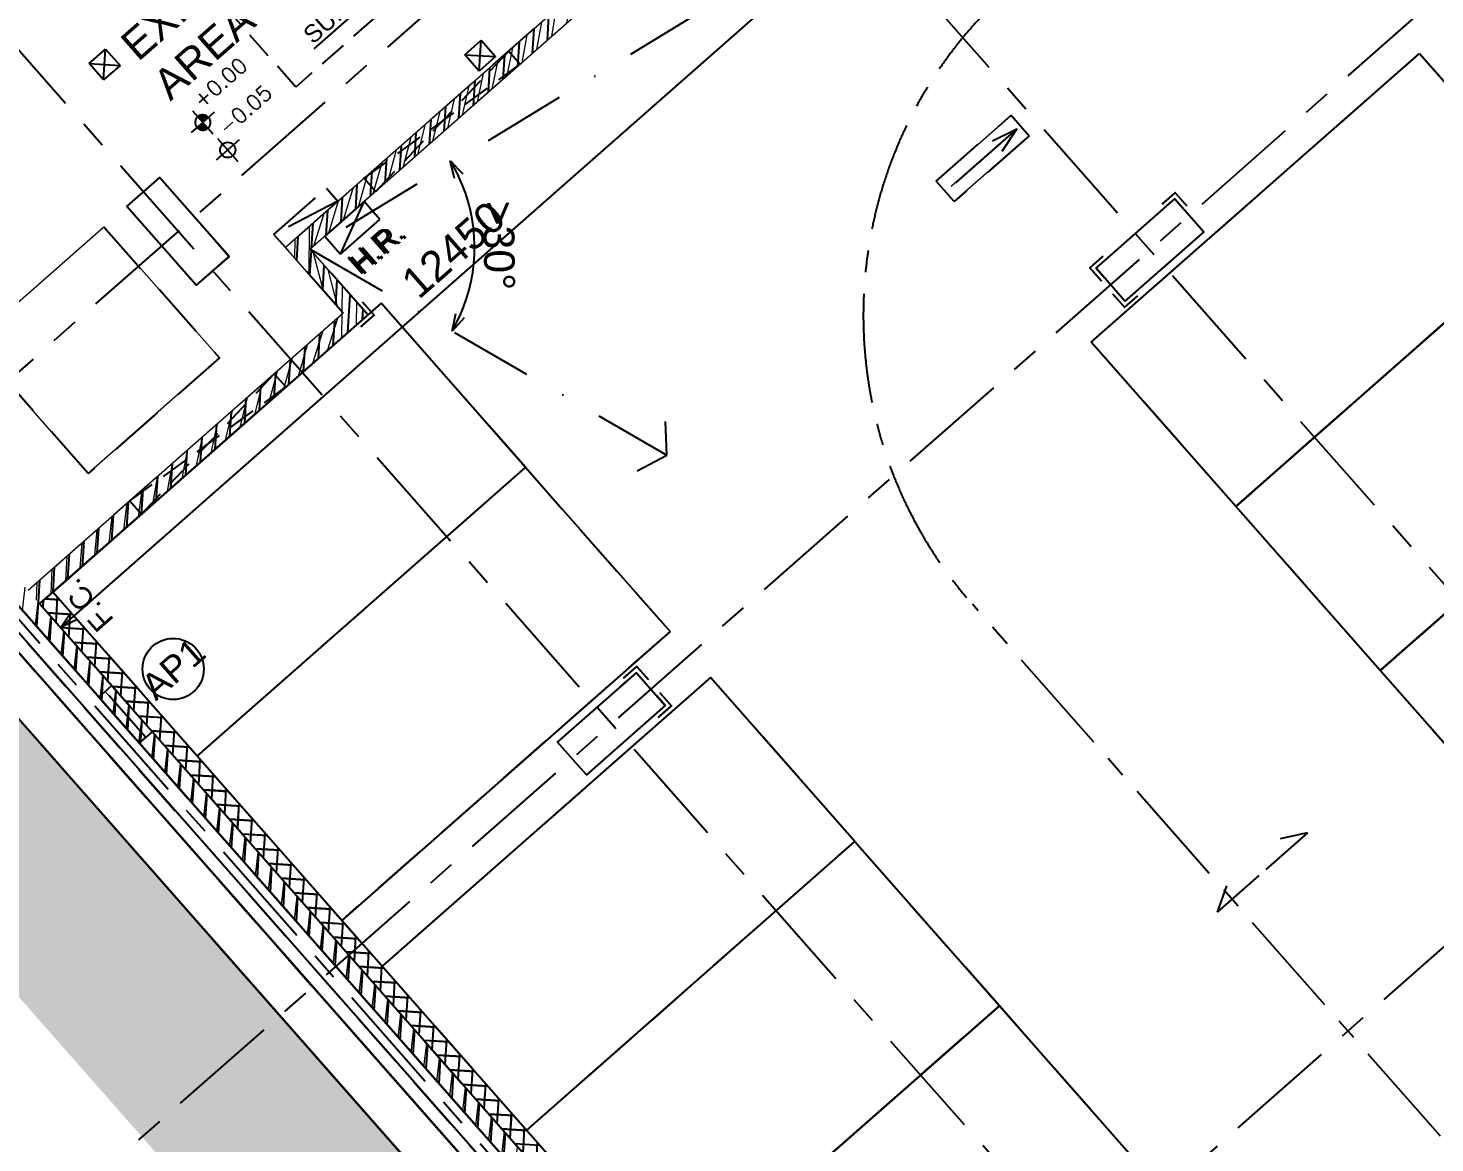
# Model space of a CAD drawing. Header units: millimetres. Extents: x 833946797 to 834440930, y 817746008 to 818399503.
# Drawn here: x 834279172 to 834295254, y 817979799 to 817992546 of the extents above; entities that cross this region are included whole.
import ezdxf
from ezdxf.enums import TextEntityAlignment as Align

# ---------------------------------------------------------------- set-up
doc = ezdxf.new("R2010")
doc.units = ezdxf.units.MM
doc.header["$LTSCALE"] = 100
for name, pattern in [('CENTER', [2, 1.25, -0.25, 0.25, -0.25]), ('DASHDOT2', [12.7, 6.35, -3.175, 0, -3.175]), ('Grid Line', [22.225, 12.7, -3.175, 3.175, -3.175]), ('Hidden', [9.525, 6.35, -3.175]), ('HIDDEN2', [4.7625, 3.175, -1.5875])]:
    doc.linetypes.add(name, pattern=pattern)
for name, color, linetype in [('+C-10', 10, 'Continuous'), ('+C-160', 160, 'Hidden'), ('A-COLS', 3, 'Continuous'), ('DLN020__', 6, 'Continuous'), ('DLN030_1', 1, 'Continuous'), ('DLN030_2', 1, 'Continuous'), ('DLN0401_', 7, 'Continuous'), ('DLN0403__Room Name', 7, 'Continuous'), ('DLN060__', 7, 'Continuous'), ('DLN210__', 7, 'Continuous'), ('DLN580__', 4, 'Continuous'), ('DLN660', 1, 'Continuous'), ('DLN810__', 1, 'Continuous'), ('LEVEL', 7, 'Continuous'), ('MOE', 6, 'DASHDOT2')]:
    doc.layers.add(name, color=color, linetype=linetype)
for name, color, linetype, lineweight in [('A-DOOR', 6, 'Continuous', 9), ('A-GENM', 6, 'Continuous', 9), ('A-PLINTH', 2, 'Continuous', 9), ('A-WALL', 7, 'Continuous', 9), ('CORNER GUARD', 2, 'Continuous', 50), ('HCL520_T', 7, 'Continuous', 18)]:
    doc.layers.add(name, color=color, linetype=linetype, lineweight=lineweight)
doc.styles.add('3B50A-DLN-ARC-DWG-1002-P00-LB02$0$Standard', font='swiss.ttf')
doc.styles.add('romans', font='romans.shx')
doc.styles.get("Standard").update_dxf_attribs({"font": 'swiss.ttf'})
doc.styles.add('Swis721tBT', font='swissl.ttf')
doc.dimstyles.new('INTDIM', dxfattribs={"dimtxt": 200, "dimasz": 125, "dimexe": 100, "dimexo": 150, "dimgap": 80, "dimtad": 1, "dimdec": 0, "dimzin": 9, "dimdsep": 46, "dimtxsty": 'Swis721tBT', "dimblk": 'OPEN30', "dimcen": -125, "dimclrd": 256, "dimclre": 256, "dimclrt": 2, "dimaunit": 1, "dimadec": 1, "dimazin": 0, "dimtfac": 0.444444, "dimtdec": 0, "dimtix": 1, "dimtmove": 2, "dimatfit": 3, "dimldrblk": 'OPEN30', "dimfxl": 0, "dimtolj": 1, "dimlwd": -1, "dimlwe": -1, "dimarcsym": 0})
doc.dimstyles.new('INTDIM350', dxfattribs={"dimtxt": 350, "dimasz": 200, "dimexe": 100, "dimexo": 150, "dimgap": 100, "dimtad": 1, "dimdec": 0, "dimzin": 9, "dimdsep": 46, "dimtxsty": 'Swis721tBT', "dimblk": 'OPEN30', "dimcen": -125, "dimclrd": 256, "dimclre": 256, "dimclrt": 2, "dimaunit": 1, "dimadec": 1, "dimazin": 0, "dimtfac": 0.444444, "dimtdec": 0, "dimtix": 1, "dimtmove": 2, "dimatfit": 3, "dimldrblk": 'OPEN30', "dimfxl": 0, "dimtolj": 1, "dimlwd": -1, "dimlwe": -1, "dimarcsym": 0})
pattern_1 = [(86.350195828, (-1e-07, 1e-07), (-158.428018635, 10.105711821), [])]

# ---------------------------------------------------------------- blocks, each defined once
blk = doc.blocks.new('_Open30')
at = {"color": 0, "linetype": 'ByBlock', "lineweight": -2}
for p, q in [((-1, 0.268), (0, 0)), ((0, 0), (-1, -0.268)), ((0, 0), (-1, 0))]:
    blk.add_line(p, q, dxfattribs=at)
blk = doc.blocks.new('*D31')
at = {"layer": 'Defpoints', "color": 0}
for p in [(834269377, 817985820), (834268235, 817984815), (834325665, 817921862)]:
    blk.add_point(p, dxfattribs=at)
at = {"layer": 'DLN030_1', "linetype": 'Continuous'}
for p, q in [((834269264, 817985721), (834268160, 817984749)), ((834324391, 817921007), (834268367, 817984665)), ((834325552, 817921763), (834324448, 817920791))]:
    blk.add_line(p, q, dxfattribs=at)
at = {"layer": 'DLN030_1', "xscale": 200, "yscale": 200, "zscale": 200}
for p, rotation in [((834268235, 817984815), 131.3501965874743), ((834324523, 817920857), 311.3501965874743)]:
    blk.add_blockref('_Open30', p, dxfattribs=dict(at, rotation=rotation))
at = {"layer": 'DLN030_1', "color": 2, "insert": (834295471, 817953436), "char_height": 400, "attachment_point": 5, "rotation": 311.3502, "style": 'Swis721tBT'}
blk.add_mtext('\\A1;85200', dxfattribs=at)
blk = doc.blocks.new('DLN_Parking - Parking - 2500 x 5000 _WL_-V1-Car Park_B2_F')
at = {"layer": 'DLN660'}
for p, q in [((0, 0), (0, 5000)), ((0, 5000), (2500, 5000)), ((2500, 5000), (2500, 0))]:
    blk.add_line(p, q, dxfattribs=at)
blk = doc.blocks.new('DLN_Parking - Parking - 2500 x 5000 _WL_-1652366-Car Park_B2_F')
at = {"layer": 'DLN660'}
for p, q in [((0, 0), (0, -5000)), ((2500, -5000), (2500, 0)), ((0, -5000), (2500, -5000))]:
    blk.add_line(p, q, dxfattribs=at)
blk = doc.blocks.new('*D87')
at = {"layer": 'Defpoints', "color": 0}
for p in [(834269376, 817985821), (834268235, 817984816), (834325664, 817921862)]:
    blk.add_point(p, dxfattribs=at)
at = {"layer": 'DLN030_1', "linetype": 'Continuous'}
for p, q in [((834269264, 817985721), (834268159, 817984750)), ((834324391, 817921007), (834268367, 817984666)), ((834325552, 817921763), (834324448, 817920791))]:
    blk.add_line(p, q, dxfattribs=at)
at = {"layer": 'DLN030_1', "xscale": 200, "yscale": 200, "zscale": 200}
for p, rotation in [((834268235, 817984816), 131.3501965866839), ((834324523, 817920857), 311.3501965866839)]:
    blk.add_blockref('_Open30', p, dxfattribs=dict(at, rotation=rotation))
at = {"layer": 'DLN030_1', "color": 2, "insert": (834295471, 817953436), "char_height": 400, "attachment_point": 5, "rotation": 311.3502, "style": 'Swis721tBT'}
blk.add_mtext('\\A1;85200', dxfattribs=at)
blk = doc.blocks.new('*X5')
at = {"color": 0}
for p, q in [((45956, 42700), (46156, 42700)), ((45956, 42694), (46156, 42694)), ((45957, 42688), (46156, 42688)), ((45957, 42681), (46156, 42681)), ((45958, 42675), (46156, 42675)), ((45959, 42669), (46156, 42669)), ((45960, 42662), (46156, 42662)), ((45962, 42656), (46156, 42656)), ((45964, 42650), (46156, 42650)), ((45965, 42644), (46156, 42644)), ((45968, 42638), (46156, 42638)), ((45970, 42631), (46156, 42631)), ((45973, 42625), (46156, 42625)), ((45975, 42619), (46156, 42619)), ((45978, 42612), (46156, 42612)), ((45982, 42606), (46156, 42606)), ((45986, 42600), (46156, 42600)), ((45990, 42594), (46156, 42594)), ((45994, 42588), (46156, 42588)), ((45999, 42581), (46156, 42581)), ((46004, 42575), (46156, 42575)), ((46009, 42569), (46156, 42569)), ((46015, 42562), (46156, 42562)), ((46022, 42556), (46156, 42556)), ((46029, 42550), (46156, 42550)), ((46037, 42544), (46156, 42544)), ((46047, 42538), (46156, 42538)), ((46057, 42531), (46156, 42531)), ((46069, 42525), (46156, 42525)), ((46083, 42519), (46156, 42519)), ((46102, 42512), (46156, 42512)), ((46133, 42506), (46156, 42506))]:
    blk.add_line(p, q, dxfattribs=at)
blk = doc.blocks.new('*X4')
at = {"color": 0}
for p, q in [((46156, 42900), (46200, 42900)), ((46156, 42894), (46222, 42894)), ((46156, 42888), (46238, 42888)), ((46156, 42881), (46250, 42881)), ((46156, 42875), (46261, 42875)), ((46156, 42869), (46271, 42869)), ((46156, 42862), (46279, 42862)), ((46156, 42856), (46287, 42856)), ((46156, 42850), (46294, 42850)), ((46156, 42844), (46300, 42844)), ((46156, 42838), (46306, 42838)), ((46156, 42831), (46311, 42831)), ((46156, 42825), (46316, 42825)), ((46156, 42819), (46320, 42819)), ((46156, 42812), (46324, 42812)), ((46156, 42806), (46328, 42806)), ((46156, 42800), (46332, 42800)), ((46156, 42794), (46335, 42794)), ((46156, 42788), (46338, 42788)), ((46156, 42781), (46341, 42781)), ((46156, 42775), (46343, 42775)), ((46156, 42769), (46345, 42769)), ((46156, 42762), (46347, 42762)), ((46156, 42756), (46349, 42756)), ((46156, 42750), (46351, 42750)), ((46156, 42744), (46352, 42744)), ((46156, 42738), (46353, 42738)), ((46156, 42731), (46354, 42731)), ((46156, 42725), (46355, 42725)), ((46156, 42719), (46355, 42719)), ((46156, 42712), (46356, 42712)), ((46156, 42706), (46356, 42706))]:
    blk.add_line(p, q, dxfattribs=at)
blk = doc.blocks.new('ELFIN')
at = {"layer": 'LEVEL'}
for p, q in [((0, 0.5), (0, 0)), ((0, 0), (-0.5, 0)), ((0, 0), (0, -0.5)), ((0.5, 0), (0, 0))]:
    blk.add_line(p, q, dxfattribs=at)
for start, end in [(90, 180), (180, 270), (0, 90), (270, 0)]:
    blk.add_arc((0, 0), 0.25, start, end, dxfattribs=at)
at = {"layer": 'LEVEL', "xscale": 0.00125, "yscale": 0.00125, "zscale": 0.00125}
for name in ['*X4', '*X5']:
    blk.add_blockref(name, (-57.695, -53.381), dxfattribs=at)
at = {"layer": 'LEVEL', "style": 'romans'}
blk.add_attdef('ELFIN', (0.254, 0.347), '', height=0.5, dxfattribs=at)
blk = doc.blocks.new('ELEX')
at = {"layer": 'LEVEL'}
for p, q in [((0, 0.5), (0, -0.5)), ((0.5, 0), (-0.5, 0))]:
    blk.add_line(p, q, dxfattribs=at)
blk.add_circle((0, 0), 0.25, dxfattribs=at)
at = {"layer": 'LEVEL', "style": 'romans'}
blk.add_attdef('ELEX', (0.257, 0.354), '', height=0.5, dxfattribs=at)
blk = doc.blocks.new('DLN_Parking - Parking - 2500 x 5000 _WL_-1233168-Car Park_B2_F')
at = {"layer": 'DLN660'}
for p, q in [((0, 0), (0, 5000)), ((0, 5000), (2500, 5000)), ((2500, 5000), (2500, 0)), ((2500, 0), (0, 0))]:
    blk.add_line(p, q, dxfattribs=at)
blk = doc.blocks.new('CORNER GUARD')
at = {"layer": 'CORNER GUARD', "color": 0, "const_width": 20}
blk.add_lwpolyline([(-150, -50), (50, -50), (50, 150)], dxfattribs=at)
at = {"layer": 'Defpoints', "color": 0}
blk.add_lwpolyline([(-150, 0), (0, 0), (0, 150)], dxfattribs=at)
blk = doc.blocks.new('FSHR-V02')
for p, q in [((0, 0), (600, -273)), ((0, 0), (600, 0)), ((0, -273), (0, 0)), ((600, 0), (600, -273)), ((600, -273), (0, -273))]:
    blk.add_line(p, q)
blk = doc.blocks.new('*D105')
at = {"layer": 'Defpoints', "color": 0, "ltscale": 1.5}
for p in [(834308028, 818005616, 0), (834282396, 817990019, 0), (834284249, 817989719), (834281716, 817989645, 0), (834286474, 817987663, 0)]:
    blk.add_point(p, dxfattribs=at)
at = {"layer": 'MOE', "linetype": 'Continuous', "ltscale": 1.5}
blk.add_arc((834282364, 817990038), 1912, 335.9818, 25.2618, dxfattribs=at)
at = {"layer": 'MOE', "ltscale": 1.5, "xscale": 200, "yscale": 200, "zscale": 200}
for p, rotation in [((834283998, 817991030), 118.2598019028831), ((834284019, 817989081), 242.983782187355)]:
    blk.add_blockref('_Open30', p, dxfattribs=dict(at, rotation=rotation))
at = {"layer": 'MOE', "color": 2, "ltscale": 1.5, "insert": (834284555, 817990061), "char_height": 350, "attachment_point": 5, "rotation": 270.6218, "style": 'Swis721tBT'}
blk.add_mtext('\\A1;{\\C1;>30%%D}', dxfattribs=at)
blk = doc.blocks.new('A$C029C5A43')
at = {"layer": '+C-160'}
for p, q in [((21521, 92816, 0), (21521, 45595, 0)), ((22021, 92316, 0), (22021, 45595, 0)), ((22171, 90066), (22171, 6566)), ((22371, 6566), (22371, 90066)), ((27077, 89828, 0), (27327, 89828, 0)), ((27077, 89578, 0), (27077, 89828, 0)), ((27077, 89828, 0), (27327, 89578, 0)), ((27077, 89578, 0), (27327, 89828, 0)), ((27327, 89828, 0), (27327, 89578, 0)), ((27327, 89578, 0), (27077, 89578, 0)), ((23971, 86316), (23971, 88316)), ((25971, 88316), (25971, 86316)), ((26321, 87116, 0), (26321, 88316, 0)), ((26321, 88316, 0), (26821, 88316, 0)), ((26821, 88316, 0), (26821, 87116, 0)), ((26821, 87116, 0), (26321, 87116, 0)), ((30366, 87068, 0), (30616, 87068, 0)), ((30366, 86818, 0), (30366, 87068, 0)), ((30366, 87068, 0), (30616, 86818, 0)), ((30366, 86818, 0), (30616, 87068, 0)), ((30616, 87068, 0), (30616, 86818, 0)), ((27371, 86766, 0), (27371, 86966, 0)), ((27371, 86966, 0), (28171, 86966, 0)), ((28171, 86766, 0), (27371, 86966, 0)), ((28171, 86966, 0), (28171, 86766, 0)), ((28171, 86766, 0), (27371, 86766, 0)), ((27371, 85766), (27371, 86766)), ((27371, 86570), (27566, 86765)), ((27591, 86565), (27791, 86765)), ((27815, 86565), (28015, 86765)), ((28040, 86565), (28240, 86765)), ((28264, 86565), (28464, 86765)), ((28489, 86565), (28689, 86765)), ((28571, 86766), (28571, 86566)), ((28713, 86565), (28913, 86765)), ((28938, 86565), (29138, 86765)), ((29162, 86565), (29362, 86765)), ((29387, 86565), (29587, 86765)), ((29611, 86565), (29811, 86765)), ((29836, 86565), (30036, 86765)), ((30060, 86565), (30260, 86765)), ((30285, 86565), (30485, 86765)), ((30616, 86818, 0), (30366, 86818, 0)), ((30509, 86565), (30709, 86765)), ((30734, 86565), (30934, 86765)), ((30771, 86766), (30771, 86566)), ((30958, 86565), (31158, 86765)), ((31183, 86565), (31383, 86765)), ((27371, 86345), (27571, 86545)), ((27571, 85566), (27571, 86566)), ((25971, 86316), (23971, 86316)), ((27371, 86121), (27571, 86321)), ((27371, 85896), (27571, 86096)), ((22571, 85587), (22750, 85765)), ((22774, 85565), (22974, 85765)), ((22999, 85565), (23199, 85765)), ((23223, 85565), (23423, 85765)), ((23448, 85565), (23648, 85765)), ((23672, 85565), (23872, 85765)), ((23897, 85565), (24097, 85765)), ((24121, 85766, 0), (24121, 85566, 0)), ((24121, 85565), (24321, 85765)), ((24346, 85565), (24546, 85765)), ((24570, 85565), (24770, 85765)), ((24795, 85565), (24995, 85765)), ((25019, 85565), (25219, 85765)), ((25244, 85565), (25444, 85765)), ((25468, 85565), (25668, 85765)), ((25693, 85565), (25893, 85765)), ((25917, 85565), (26117, 85765)), ((26142, 85565), (26342, 85765)), ((26321, 85766, 0), (26321, 85566, 0)), ((26366, 85565), (26566, 85765)), ((26591, 85565), (26791, 85765)), ((26815, 85565), (27015, 85765)), ((27040, 85565), (27240, 85765)), ((27264, 85565), (27571, 85872)), ((22371, 85387), (22571, 85587)), ((22571, 85507), (22630, 85566)), ((22771, 85566), (22571, 85566)), ((22571, 85566), (22571, 49724)), ((22771, 85566, 0), (22571, 85566, 0)), ((22771, 85449), (22654, 85566)), ((22771, 49724), (22771, 85566)), ((27771, 85566), (22771, 85566)), ((27421, 85566), (27571, 85566)), ((27489, 85565), (27571, 85647)), ((27571, 85566), (27571, 85716)), ((27621, 85516), (27621, 85716)), ((27771, 83066), (27771, 85566)), ((22571, 85282), (22771, 85482)), ((22771, 85225), (22571, 85425)), ((27421, 85516), (27621, 85516)), ((22371, 85162), (22571, 85362)), ((22571, 85058), (22771, 85258)), ((22371, 84938), (22571, 85138)), ((22771, 85000), (22571, 85200)), ((22571, 84833), (22771, 85033)), ((22771, 84776), (22571, 84976)), ((22371, 84713), (22571, 84913)), ((22571, 84609), (22771, 84809)), ((22371, 84489), (22571, 84689)), ((22771, 84551), (22571, 84751)), ((22371, 84264), (22571, 84464)), ((22571, 84384), (22771, 84584)), ((22771, 84327), (22571, 84527)), ((22371, 84317), (22371, 83615)), ((22371, 84317), (22571, 84317)), ((22371, 84317), (22571, 84317)), ((22471, 83615), (22471, 84317)), ((22471, 83615), (22471, 84317)), ((22571, 84160), (22771, 84360)), ((22771, 84102), (22571, 84302)), ((22371, 84040), (22571, 84240)), ((22571, 83935), (22771, 84135)), ((22371, 83815), (22571, 84015)), ((22771, 83878), (22571, 84078)), ((22571, 83711), (22771, 83911)), ((22771, 83653), (22571, 83853)), ((22371, 83591), (22571, 83791)), ((22571, 83486), (22771, 83686)), ((22371, 83615), (22571, 83615)), ((22371, 83615), (22571, 83615)), ((22371, 83366), (22571, 83566)), ((22771, 83429), (22571, 83629)), ((22371, 83142), (22571, 83342)), ((22571, 83262), (22771, 83462)), ((22771, 83204), (22571, 83404)), ((22571, 83037), (22771, 83237)), ((22771, 82980), (22571, 83180)), ((22371, 82917), (22571, 83117)), ((22571, 82813), (22771, 83013)), ((22771, 83066), (27771, 83066)), ((22771, 83066), (27771, 83066)), ((27771, 83066), (27771, 80566)), ((22371, 82692), (22571, 82892)), ((22771, 82755), (22571, 82955)), ((22371, 82468), (22571, 82668)), ((22571, 82588), (22771, 82788)), ((22771, 82531), (22571, 82731)), ((22571, 82364), (22771, 82564)), ((22771, 82306), (22571, 82506)), ((22371, 82243), (22571, 82443)), ((33458, 82422), (34598, 82422)), ((33458, 82109), (33458, 82422)), ((34598, 82422), (34598, 82109)), ((22371, 82019), (22571, 82219)), ((22571, 82139), (22771, 82339)), ((22771, 82082), (22571, 82282)), ((34247, 82261), (33547, 82261)), ((22571, 81915), (22771, 82115)), ((22771, 81857), (22571, 82057)), ((34598, 82109), (33458, 82109)), ((22371, 81794), (22571, 81994)), ((22571, 81690), (22771, 81890)), ((22371, 81570), (22571, 81770)), ((22771, 81633), (22571, 81833)), ((22371, 81345), (22571, 81545)), ((22571, 81466), (22771, 81666)), ((22771, 81408), (22571, 81608)), ((22571, 81241), (22771, 81441)), ((22771, 81184), (22571, 81384)), ((22371, 81121), (22571, 81321)), ((22371, 80896), (22571, 81096)), ((22571, 81017), (22771, 81217)), ((22771, 80959), (22571, 81159)), ((22571, 80792), (22771, 80992)), ((22771, 80735), (22571, 80935)), ((22371, 80672), (22571, 80872)), ((22571, 80568), (22771, 80768)), ((22371, 80447), (22571, 80647)), ((22771, 80510), (22571, 80710)), ((22371, 80223), (22571, 80423)), ((22571, 80343), (22771, 80543)), ((22771, 80286), (22571, 80486)), ((27771, 80566), (22771, 80566)), ((25971, 79966, 0), (25971, 80466, 0)), ((25971, 80466, 0), (27171, 80466, 0)), ((25971, 79966, 0), (25971, 80466, 0)), ((25971, 80466, 0), (27171, 80466, 0)), ((27021, 80516), (27221, 80516)), ((27021, 80466), (27171, 80466)), ((27171, 80466, 0), (27171, 79966, 0)), ((27171, 80466, 0), (27171, 79966, 0)), ((27171, 80466), (27171, 80316)), ((27221, 80516), (27221, 80316)), ((34321, 80516, 0), (34121, 80516, 0)), ((34121, 80516, 0), (34121, 80316, 0)), ((34171, 79966, 0), (34171, 80466, 0)), ((34171, 80466, 0), (35371, 80466, 0)), ((34171, 79966, 0), (34171, 80466, 0)), ((34171, 80466, 0), (35371, 80466, 0)), ((34321, 80466, 0), (34171, 80466, 0)), ((34171, 80466, 0), (34171, 80316, 0)), ((35221, 80516, 0), (35421, 80516, 0)), ((35221, 80466, 0), (35371, 80466, 0)), ((35371, 80466, 0), (35371, 79966, 0)), ((35371, 80466, 0), (35371, 79966, 0)), ((35371, 80466, 0), (35371, 80316, 0)), ((35421, 80516, 0), (35421, 80316, 0)), ((22571, 80119), (22771, 80319)), ((22771, 80061), (22571, 80261)), ((22371, 79998), (22571, 80198)), ((22571, 79894), (22771, 80094)), ((27171, 79966), (27171, 80116)), ((27221, 79916), (27221, 80116)), ((34121, 79916, 0), (34121, 80116, 0)), ((34171, 79966, 0), (34171, 80116, 0)), ((22371, 79774), (22571, 79974)), ((22771, 79837), (22571, 80037)), ((27171, 79966, 0), (25971, 79966, 0)), ((27171, 79966, 0), (25971, 79966, 0)), ((27021, 79966), (27171, 79966)), ((35371, 79966, 0), (34171, 79966, 0)), ((35371, 79966, 0), (34171, 79966, 0)), ((34321, 79966, 0), (34171, 79966, 0)), ((22571, 79670), (22771, 79870)), ((22771, 79612), (22571, 79812)), ((27771, 79866), (22771, 79866)), ((27021, 79916), (27221, 79916)), ((27771, 77366), (27771, 79866)), ((33571, 77366), (33571, 79866)), ((33571, 79866), (38571, 79866)), ((34321, 79916, 0), (34121, 79916, 0)), ((38571, 79866), (38571, 77366)), ((22371, 79549), (22571, 79749)), ((22571, 79445), (22771, 79645)), ((22371, 79325), (22571, 79525)), ((22771, 79388), (22571, 79588)), ((22371, 79100), (22571, 79300)), ((22571, 79221), (22771, 79421)), ((22771, 79163), (22571, 79363)), ((22571, 78996), (22771, 79196)), ((22771, 78939), (22571, 79139)), ((22371, 78876), (22571, 79076)), ((22571, 78772), (22771, 78972)), ((22371, 78651), (22571, 78851)), ((22771, 78714), (22571, 78914)), ((22571, 78547), (22771, 78747)), ((22771, 78490), (22571, 78690)), ((22371, 78427), (22571, 78627)), ((22571, 78323), (22771, 78523)), ((22371, 78202), (22571, 78402)), ((22771, 78265), (22571, 78465)), ((22371, 77978), (22571, 78178)), ((22571, 78098), (22771, 78298)), ((22771, 78041), (22571, 78240)), ((22571, 77874), (22771, 78074)), ((22771, 77816), (22571, 78016)), ((22371, 77753), (22571, 77953)), ((22571, 77649), (22771, 77849)), ((22371, 77529), (22571, 77729)), ((22771, 77592), (22571, 77791)), ((22571, 77425), (22771, 77625)), ((22771, 77367), (22571, 77567)), ((22371, 77304), (22571, 77504)), ((22571, 77200), (22771, 77400)), ((22771, 77366), (27771, 77366)), ((22771, 77366), (27771, 77366)), ((27771, 77366), (27771, 74866)), ((33571, 74866), (33571, 77366)), ((33571, 77366), (38571, 77366)), ((38571, 77366), (33571, 77366)), ((22771, 74866), (27771, 74866)), ((27771, 74866), (22771, 74866)), ((27771, 74866), (27771, 72366)), ((33571, 72366), (33571, 74866)), ((33571, 74866), (38571, 74866)), ((38571, 74866), (33571, 74866)), ((30350, 74022, 0), (30628, 74175, 0)), ((31719, 74022, 0), (31441, 74175, 0)), ((31719, 74022, 0), (30350, 74022, 0)), ((30350, 74022, 0), (31719, 74022, 0))]:
    blk.add_line(p, q, dxfattribs=at)
at = {"layer": '+C-160', "lineweight": 18}
for p, q in [((22371, 49574, 0), (22371, 90066, 0)), ((33071, 86766), (27371, 86766)), ((33416, 86566), (27571, 86566)), ((27371, 85766), (22571, 85766)), ((22571, 49574, 0), (22571, 85566, 0)), ((27571, 85566), (22571, 85566)), ((27171, 80466), (25971, 80466)), ((25971, 80466), (25971, 79966)), ((27171, 79966), (27171, 80466)), ((35371, 80466), (34171, 80466)), ((34171, 80466), (34171, 79966)), ((35371, 79966), (35371, 80466)), ((25971, 79966), (27171, 79966)), ((34171, 79966), (35371, 79966))]:
    blk.add_line(p, q, dxfattribs=at)
at = {"layer": '+C-160', "linetype": 'HIDDEN2'}
for p, q in [((28571, 86566), (30771, 86766)), ((28571, 86766), (30771, 86566)), ((24121, 85566, 0), (26321, 85766, 0)), ((24121, 85766, 0), (26321, 85566, 0))]:
    blk.add_line(p, q, dxfattribs=at)
at = {"layer": '+C-160', "lineweight": 13}
for p, q in [((22571, 84317), (22371, 84317)), ((22571, 84317), (22371, 84317)), ((22571, 83615), (22371, 83615)), ((22571, 83615), (22371, 83615))]:
    blk.add_line(p, q, dxfattribs=at)
at = {"layer": '+C-160', "linetype": 'ByBlock', "lineweight": -2}
for p, q in [((34247, 82341), (34547, 82261)), ((34547, 82261), (34247, 82180)), ((34547, 82261), (34247, 82261))]:
    blk.add_line(p, q, dxfattribs=at)
blk = doc.blocks.new('*D143')
at = {"layer": 'Defpoints', "color": 0}
for p in [(834288515, 817994342), (834288891, 817993916), (834279303, 817985965)]:
    blk.add_point(p, dxfattribs=at)
at = {"layer": 'DLN030_2', "linetype": 'Continuous'}
for p, q in [((834288615, 817994230), (834288957, 817993841)), ((834279695, 817985823), (834288741, 817993784)), ((834279402, 817985852), (834279611, 817985616))]:
    blk.add_line(p, q, dxfattribs=at)
at = {"layer": 'DLN030_2', "xscale": 200, "yscale": 200, "zscale": 200}
for p, rotation in [((834288891, 817993916), 41.35019583601527), ((834279545, 817985691), 221.3501958360152)]:
    blk.add_blockref('_Open30', p, dxfattribs=dict(at, rotation=rotation))
at = {"layer": 'DLN030_2', "color": 2, "insert": (834284033, 817990013), "char_height": 350, "attachment_point": 5, "rotation": 41.3502, "style": 'Swis721tBT'}
blk.add_mtext('\\A1;12450', dxfattribs=at)
blk = doc.blocks.new('Leader Mark')
blk.add_lwpolyline([(-1141, 156), (0, 156), (0, -156), (-1141, -156)], close=True)
blk.add_leader([(-52, -4), (-1052, -4)], dimstyle='INTDIM350', override={"dimasz": 300, "dimgap": 100, "dimtad": 0, "dimldrblk": 'Open30'})

msp = doc.modelspace()

# ---------------------------------------------------------------- hatches: boundary and pattern name
at = {"layer": 'A-WALL'}
h = msp.add_hatch(dxfattribs=at)
h.set_pattern_fill('ANSI31', scale=50)
h.set_pattern_definition(pattern_1)
edge = h.paths.add_edge_path()
edge.add_line((834373398.9, 817975260.5), (834373587.8, 817975426.8))
edge.add_line((834373587.8, 817975426.8), (834373233.3, 817980498))
edge.add_line((834373233.3, 817980498), (834338943.8, 818019460))
edge.add_arc((834332615.6, 818013879.7), 8437.1, 41.40656, 102.76311)
edge.add_line((834330751.7, 818022108.4), (834321993.3, 818032060.3))
edge.add_line((834321993.3, 818032060.3), (834277327.5, 817992751.1))
edge.add_line((834277327.5, 817992751.1), (834277459.6, 817992600.9))
edge.add_line((834277459.6, 817992600.9), (834321975.3, 818031778))
edge.add_line((834321975.3, 818031778), (834330680.7, 818021886.4))
edge.add_arc((834332615.6, 818013879.7), 8237.1, 41.40793, 103.58613, ccw=False)
edge.add_line((834338793.6, 818019327.9), (834373038.5, 817980416.6))
edge.add_line((834373038.5, 817980416.6), (834373398.9, 817975260.5))
h = msp.add_hatch(dxfattribs=at)
h.set_pattern_fill('ANSI31', scale=50)
h.set_pattern_definition(pattern_1)
h.paths.add_polyline_path([(834279304, 817985965), (834283057.1, 817989268), (834282396.4, 817990018.7), (834286784.2, 817993880.2), (834286652, 817994030.4), (834286543.2, 817993934.6), (834285651.3, 817994948), (834285760.1, 817995043.8), (834285628, 817995193.9), (834285369, 817994966), (834286393, 817993802.4), (834282114.1, 817990036.7), (834282774.8, 817989286), (834279171.9, 817986115.2)])
h = msp.add_hatch(dxfattribs=at)
h.set_pattern_fill('ANSI31', scale=50)
h.set_pattern_definition(pattern_1)
h.paths.add_polyline_path([(834302931.7, 817958814.1), (834303081.8, 817958946.3), (834276330.7, 817989342.8), (834276180.5, 817989210.6)])
at = {"layer": 'DLN060__'}
h = msp.add_hatch(dxfattribs=at)
h.set_pattern_fill('EARTH', color=251, scale=150, angle=45)
h.set_pattern_definition([(86.35019583, (1453154.1, 238293.2), (-889.9338409, 1011.2023827), [952.5, -952.5]), (86.35019583, (1452797.6, 238315.9), (-889.9338409, 1011.2023827), [952.5, -952.5]), (86.35019583, (1452441.2, 238338.6), (-889.9338409, 1011.2023827), [952.5, -952.5]), (176.35019583, (1452329.9, 238465), (-1011.2023827, -889.9338409), [952.5, -952.5]), (176.35019583, (1452352.65, 238821.5), (-1011.2023827, -889.9338409), [952.5, -952.5]), (176.35019583, (1452375.4, 239178), (-1011.2023827, -889.9338409), [952.5, -952.5])])
edge = h.paths.add_edge_path()
edge.add_line((834303001.7, 817954269.4), (834304578.4, 817955656.4))
edge.add_line((834304578.4, 817955656.4), (834331037.8, 817925591.5))
edge.add_line((834331037.8, 817925591.5), (834375206.5, 817964463.2))
edge.add_line((834375206.5, 817964463.2), (834374060.9, 817980844.8))
edge.add_line((834374060.9, 817980844.8), (834339581.5, 818020021.9))
edge.add_arc((834332615.9, 818013881.7), 9285.6, 41.39677, 99.60462)
edge.add_line((834331066.6, 818023037.1), (834322069.8, 818033259.9))
edge.add_line((834322069.8, 818033259.9), (834273725.6, 817990713.5))
edge.add_line((834273725.6, 817990713.5), (834304578.4, 817955656.4))
edge.add_line((834304578.4, 817955656.4), (834303001.7, 817954269.4))
edge.add_line((834303001.7, 817954269.4), (834270761.5, 817990902.8))
edge.add_line((834270761.5, 817990902.8), (834322258.6, 818036224.1))
edge.add_line((834322258.6, 818036224.1), (834331970.3, 818025189))
edge.add_arc((834332622.3, 818013717.3), 11490.2, 42.02614, 93.25305, ccw=False)
edge.add_line((834341157.7, 818021409.6), (834375550.8, 817982329.9))
edge.add_line((834375550.8, 817982329.9), (834377279, 817963489.7))
edge.add_line((834377279, 817963489.7), (834330848.8, 817922627.7))
edge.add_line((834330848.8, 817922627.7), (834303001.7, 817954269.4))
at = {"layer": 'DLN810__'}
h = msp.add_hatch(dxfattribs=at)
h.set_pattern_fill('ANSI37', color=256, scale=50)
h.set_pattern_definition([(86.3502, (834319897.64, 817945893.62), (-158.428, 10.1057), []), (176.3502, (834319897.64, 817945893.62), (-10.1057, -158.428), [])])
h.paths.add_polyline_path([(834303132.6, 817959191.2), (834279453.5, 817986097.1), (834279303.4, 817985965), (834302982.6, 817959059.1)])

# ---------------------------------------------------------------- linework, layer by layer
at = {"layer": '+C-10'}
msp.add_line((834282442.2, 817992310.3), (834283417.1, 817993168.3), dxfattribs=at)
at = {"layer": 'A-COLS', "color": 5}
for p, q in [((834273725.4, 817990713.8, -0.1), (834304922, 817955266.1, -0.1)), ((834274431, 817990668.8, -0.1), (834305297.3, 817955596.4, -0.1))]:
    msp.add_line(p, q, dxfattribs=at)
at = {"layer": 'A-COLS', "lineweight": 18}
for p, q in [((834292281.5, 817990592.9), (834291380.7, 817989800.1)), ((834292611.8, 817990217.6), (834292281.5, 817990592.9)), ((834291711, 817989424.8), (834292611.8, 817990217.6)), ((834291380.7, 817989800.1), (834291711, 817989424.8)), ((834286125.9, 817985175.5), (834285225.1, 817984382.7)), ((834286456.2, 817984800.2), (834286125.9, 817985175.5)), ((834285555.4, 817984007.4), (834286456.2, 817984800.2)), ((834285225.1, 817984382.7), (834285555.4, 817984007.4))]:
    msp.add_line(p, q, dxfattribs=at)
at = {"layer": 'A-COLS', "elevation": -0.1}
for points in [[(834281469.5, 817989936.7), (834281094.2, 817989606.3), (834280301.4, 817990507.1), (834280676.7, 817990837.5)], [(834292281.5, 817990592.9), (834292611.8, 817990217.6), (834291711, 817989424.8), (834291380.7, 817989800.1)], [(834292611.8, 817990217.6), (834291711, 817989424.8), (834291380.7, 817989800.1), (834292281.5, 817990592.9)], [(834286125.9, 817985175.5), (834286456.2, 817984800.2), (834285555.4, 817984007.4), (834285225.1, 817984382.7)], [(834286456.2, 817984800.2), (834285555.4, 817984007.4), (834285225.1, 817984382.7), (834286125.9, 817985175.5)]]:
    msp.add_lwpolyline(points, close=True, dxfattribs=at)
at = {"layer": 'A-DOOR'}
msp.add_line((834280517.2, 817984434.4), (834280053.5, 817984961.2), dxfattribs=at)
msp.add_line((834280517.2, 817984434.4), (834280053.5, 817984961.2), dxfattribs=at)
for points in [[(834279978.5, 817984895.2, 0), (834280128.6, 817985027.3, 0)], [(834279978.5, 817984895.2, 0), (834280128.6, 817985027.3, 0)], [(834280442.1, 817984368.4, 0), (834280592.2, 817984500.5, 0)], [(834280442.1, 817984368.4, 0), (834280592.2, 817984500.5, 0)]]:
    msp.add_polyline3d(points, dxfattribs=at)
at = {"layer": 'A-PLINTH'}
msp.add_lwpolyline([(834278537.5, 817988954.3), (834280038.9, 817990275.6), (834281360.2, 817988774.2), (834279858.8, 817987452.9)], close=True, dxfattribs=at)
at = {"layer": 'A-WALL', "lineweight": 18}
for p, q in [((834286783.9, 817993880.5), (834282396.1, 817990019)), ((834286392.8, 817993802.7), (834282113.9, 817990037)), ((834302931.5, 817958814.4, -0.1), (834276180.3, 817989210.9, 0)), ((834282774.5, 817989286.3), (834279171.2, 817986115.1)), ((834283056.8, 817989268.3), (834279303.4, 817985965)), ((834303081.6, 817958946.6, -0.1), (834279303.8, 817985965.3, 0))]:
    msp.add_line(p, q, dxfattribs=at)
at = {"layer": 'A-WALL'}
for p, q in [((834282774.5, 817989286.3), (834282113.9, 817990037)), ((834283056.8, 817989268.3), (834282396.1, 817990019)), ((834279978.5, 817984895.2), (834280442.1, 817984368.4))]:
    msp.add_line(p, q, dxfattribs=at)
at = {"layer": 'DLN020__', "linetype": 'Grid Line'}
for p, q in [((834332617.1, 818035748.6), (834264297.3, 817975622.1)), ((834338590.2, 818031014.5), (834269252.3, 817969991.9)), ((834344007.6, 818024858.9), (834274669.7, 817963836.3)), ((834341549, 817933703.7), (834273995.9, 818010462.1)), ((834335393.4, 817928286.3), (834267840.3, 818005044.7)), ((834332165.4, 817925445.5), (834264612.3, 818002203.9))]:
    msp.add_line(p, q, dxfattribs=at)
at = {"layer": 'DLN0401_', "color": 0}
msp.add_circle((834280830, 817985218.5), 350, dxfattribs=at)
msp.add_circle((834280830, 817985218.5), 350, dxfattribs=at)
at = {"layer": 'DLN060__', "color": 252, "elevation": -0.1}
msp.add_lwpolyline([(834375206.5, 817964463.2), (834374060.9, 817980844.8), (834339581.5, 818020021.9, 0.2600156), (834331066.6, 818023037.1), (834322069.5, 818033260.2), (834273725.4, 817990713.8), (834331037.8, 817925591.5), (834375206.5, 817964463.2)], format="xyb", dxfattribs=at)
at = {"layer": 'DLN060__', "color": 252}
msp.add_lwpolyline([(834374690.4, 817964675.1), (834373573.9, 817980641.3), (834339206.2, 818019691.6, 0.2684144), (834330878.5, 818022494.1), (834322024.5, 818032554.6), (834274431, 817990668.8), (834331082.6, 817926297.5), (834374690.4, 817964675.1)], format="xyb", dxfattribs=at)
at = {"layer": 'DLN210__', "lineweight": 13}
for points in [[(834280128.6, 817985027.3, 0), (834279978.5, 817984895.2, 0)], [(834280128.6, 817985027.3, 0), (834279978.5, 817984895.2, 0)], [(834280592.2, 817984500.5, 0), (834280442.1, 817984368.4, 0)], [(834280592.2, 817984500.5, 0), (834280442.1, 817984368.4, 0)]]:
    msp.add_polyline3d(points, dxfattribs=at)
at = {"layer": 'DLN810__'}
msp.add_line((834279453.5, 817986097.1, -0.1), (834279303.4, 817985965, -0.1), dxfattribs=at)
at = {"layer": 'DLN810__', "color": 2, "linetype": 'CENTER', "ltscale": 10}
msp.add_line((834323066.1, 817948348), (834289966.8, 817985957.6), dxfattribs=at)
at = {"layer": 'DLN810__', "linetype": 'HIDDEN2'}
msp.add_lwpolyline([(834283845.1, 817993291.8), (834282231.2, 817991871.4), (834281108, 817993147.6), (834282722, 817994568)], close=True, dxfattribs=at)
at = {"layer": 'DLN810__'}
for points in [[(834331345.1, 817926528.5), (834276180.3, 817989211), (834276030.1, 817989078.8), (834331195, 817926396.4)], [(834303132.6, 817959191.2), (834279453.5, 817986097.1), (834279303.4, 817985965), (834302982.6, 817959059.1)]]:
    msp.add_lwpolyline(points, close=True, dxfattribs=at)
at = {"layer": 'DLN810__', "color": 2, "linetype": 'CENTER', "ltscale": 10}
msp.add_arc((834293720.2, 817989260.9), 5000, 131.3502, 221.3502, dxfattribs=at)
at = {"layer": 'MOE', "ltscale": 1.5}
for points in [[(834310439, 818002875.8), (834308027.6, 818005615.8), (834282396.4, 817990018.7)], [(834282396.4, 817990018.7), (834286473.9, 817987663.2)], [(834286134.8, 817987483.7), (834286473.9, 817987663.2), (834286460, 817988046.6)]]:
    msp.add_lwpolyline(points, dxfattribs=at)

# ---------------------------------------------------------------- block references
at = {"rotation": 41.35019582799567}
msp.add_blockref('A$C029C5A43', (834318889.5, 817906820.3), dxfattribs=at)
at = {"layer": 'A-GENM', "rotation": 41.3501958279957}
msp.add_blockref('Leader Mark', (834290512.7, 817991433.3), dxfattribs=at)
at = {"layer": 'CORNER GUARD', "xscale": -1}
for p, rotation in [((834292281.5, 817990592.9, -0.1), 221.3501958279957), ((834291711, 817989424.8, -0.1), 41.3501958664126), ((834286125.9, 817985175.5), 221.3501958279957)]:
    msp.add_blockref('CORNER GUARD', p, dxfattribs=dict(at, rotation=rotation))
at = {"layer": 'CORNER GUARD'}
for p, rotation in [((834291380.7, 817989800.1, -0.1), 221.3501958947497), ((834283056.8, 817989268.3), 41.3501958279957), ((834286456.2, 817984800.2), 41.3501958279957)]:
    msp.add_blockref('CORNER GUARD', p, dxfattribs=dict(at, rotation=rotation))
at = {"layer": 'DLN580__', "xscale": -1, "rotation": 221.3501958279957}
msp.add_blockref('FSHR-V02', (834282743.2, 817989960.6), dxfattribs=at)
at = {"layer": 'DLN660'}
for name, p, rotation in [('DLN_Parking - Parking - 2500 x 5000 _WL_-1233168-Car Park_B2_F', (834291326.7, 817988953.3), 311.3501958279957), ('DLN_Parking - Parking - 2500 x 5000 _WL_-1233168-Car Park_B2_F', (834292978.3, 817987076.6), 311.3501958279957), ('DLN_Parking - Parking - 2500 x 5000 _WL_-1233168-Car Park_B2_F', (834294630, 817985199.9), 311.3501958279957), ('DLN_Parking - Parking - 2500 x 5000 _WL_-1652366-Car Park_B2_F', (834284870.9, 817979941.5), 131.3501958279959), ('DLN_Parking - Parking - 2500 x 5000 _WL_-V1-Car Park_B2_F', (834284870.9, 817979941.5), 311.3501958279957), ('DLN_Parking - Parking - 2500 x 5000 _WL_-V1-Car Park_B2_F', (834286522.6, 817978064.8), 311.3501958279957)]:
    msp.add_blockref(name, p, dxfattribs=dict(at, rotation=rotation))
at = {"layer": 'DLN660', "xscale": -1}
for name, rotation in [('DLN_Parking - Parking - 2500 x 5000 _WL_-V1-Car Park_B2_F', 311.3501958280037), ('DLN_Parking - Parking - 2500 x 5000 _WL_-1652366-Car Park_B2_F', 131.3501958280037)]:
    msp.add_blockref(name, (834281105.2, 817984220.4), dxfattribs=dict(at, rotation=rotation))
at = {"layer": 'LEVEL', "xscale": 349.9999999999999, "yscale": 349.9999999999999, "zscale": 349.9999999999999, "rotation": 41.3501958279957}
for name, p, values in [('ELFIN', (834281168.4, 817991467.9, -0.1), {'ELFIN': '+0.00'}), ('ELEX', (834281453.4, 817991152.7, -0.1), {'ELEX': '-0.05'})]:
    msp.add_blockref(name, p, dxfattribs=at).add_auto_attribs(values)

# ---------------------------------------------------------------- texts
at = {"layer": 'DLN0401_', "style": 'Swis721tBT'}
msp.add_text('AP1', height=300, rotation=41.3502, dxfattribs=at).set_placement((834280830, 817985218.5), align=Align.MIDDLE_CENTER)
msp.add_text('AP1', height=300, rotation=41.3502, dxfattribs=at).set_placement((834280830, 817985218.5), align=Align.MIDDLE_CENTER)
at = {"layer": 'DLN0401_', "color": 0, "insert": (834280566.3, 817991967.5), "char_height": 350, "width": 4723.109, "attachment_point": 1, "rotation": 41.3502, "line_spacing_factor": 1.00667}
msp.add_mtext('AREA = 66.005 s.m.', dxfattribs=at)
at = {"layer": 'DLN0403__Room Name', "insert": (834280198.3, 817992417.4, 0.1), "char_height": 350, "width": 6854.922, "attachment_point": 1, "rotation": 41.3502, "line_spacing_factor": 1.00667}
msp.add_mtext('EXHAUST FAN RM. 3', dxfattribs=at)
at = {"layer": 'DLN580__'}
msp.add_text('H.R.', height=250, rotation=41.3502, dxfattribs=at).set_placement((834282964.4, 817989709.3))
msp.add_text('H.R.', height=250, rotation=41.3502, dxfattribs=at).set_placement((834282964.4, 817989709.3))
at = {"layer": 'DLN580__', "insert": (834282832.7, 817989898.6), "char_height": 250, "attachment_point": 1, "rotation": 41.41807}
msp.add_mtext_dynamic_manual_height_columns('H.R. ', width=6314.087, gutter_width=1, heights=[0], dxfattribs=at)
at = {"layer": 'DLN810__', "style": '3B50A-DLN-ARC-DWG-1002-P00-LB02$0$Standard'}
msp.add_text('F.C.', height=250, rotation=131.41807, dxfattribs=at).set_placement((834280164, 817985781.8, -0.1))
at = {"layer": 'HCL520_T', "insert": (834282295.9, 817992504.4, 0.1), "char_height": 200, "attachment_point": 1, "rotation": 41.3502}
msp.add_mtext_dynamic_manual_height_columns('SUMP PIT ', width=3761.783, gutter_width=1, heights=[0], dxfattribs=at)

# ---------------------------------------------------------------- dimensions: what is measured, and where the dimension line sits
at = {"layer": 'DLN030_1'}
for base, p1, p2, picture, middle in [((834268234.5, 817984815.7), (834325664.5, 817921862.1), (834269376.3, 817985820.6), '*D87', (834295470.7, 817953435.9)), ((834268234.8, 817984815.4), (834325664.7, 817921861.8), (834269376.5, 817985820.3), '*D31', (834295470.9, 817953435.6))]:
    dim = msp.add_linear_dim(base=base, p1=p1, p2=p2, angle=131.3502, dimstyle='INTDIM', override={"dimtxt": 400, "dimasz": 200, "dimarcsym": 2}, dxfattribs=at)
    dim.commit()
    dim.dimension.update_dxf_attribs({"geometry": picture, "text_midpoint": middle, "dimtype": 160})
at = {"layer": 'DLN030_2'}
dim = msp.add_linear_dim(base=(834288890.9, 817993915.8), p1=(834279303.4, 817985965), p2=(834288515.4, 817994342.4), angle=41.3502, dimstyle='INTDIM350', dxfattribs=at)
dim.commit()
dim.dimension.update_dxf_attribs({"geometry": '*D143', "text_midpoint": (834284033, 817990013.3)})
at = {"layer": 'MOE', "ltscale": 1.5}
dim = msp.add_angular_dim_2l(base=(834284248.8, 817989719.1), line1=((834282396.4, 817990018.7), (834286473.9, 817987663.2)), line2=((834281716.2, 817989644.7), (834308027.6, 818005615.8)), text='{\\C1;>30%%D}', dimstyle='INTDIM350', dxfattribs=at)
dim.commit()
dim.dimension.update_dxf_attribs({"geometry": '*D105', "text_midpoint": (834284555.3, 817990061.4, -0.1)})

doc.saveas('drawing.dxf')
